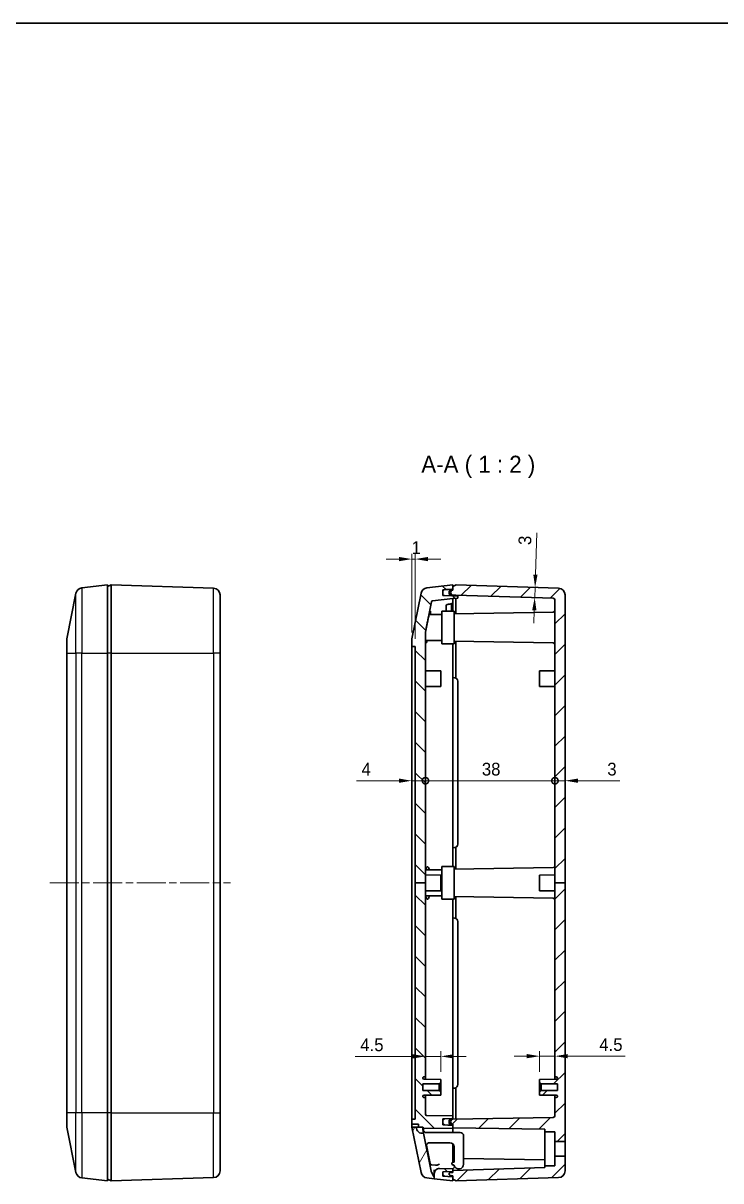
# Model space of a CAD drawing. Header units: millimetres. Extents: x 22 to 2984, y 12 to 577.
# Drawn here: x 987.4 to 1192.1, y 234 to 574 of the extents above; entities that cross this region are included whole.
import ezdxf

# ---------------------------------------------------------------- set-up
doc = ezdxf.new("R2010")
doc.units = ezdxf.units.MM
doc.header["$LTSCALE"] = 1.5
doc.linetypes.add('CHAIN', pattern=[0.3543, 0.2362, -0.0295, 0.0591, -0.0295])
doc.layers.get('Defpoints').update_dxf_attribs({"lineweight": 25})
for name, color, linetype, lineweight in [('Border (ISO)', 7, 'Continuous', 35), ('Dimension (ISO)', 7, 'Continuous', 18), ('Symbol (ISO)', 7, 'Continuous', 18), ('Visible (ISO)', 7, 'Continuous', 35), ('Visible Narrow (ISO)', 7, 'Continuous', 25)]:
    doc.layers.add(name, color=color, linetype=linetype, lineweight=lineweight)
doc.layers.add('Centerline (ISO)', color=7, linetype='Continuous', lineweight=18, true_color=0x80ffff)
doc.layers.add('Hatch (ISO)', color=1, linetype='Continuous', lineweight=18, true_color=0xff0000)
doc.styles.add('Note Text (TK)', font='MS PGothic.ttf')
doc.dimstyles.new('Default - Method 1b (TK)', dxfattribs={"dimscale": 1.5, "dimtxt": 2.5, "dimasz": 2.5, "dimexe": 1, "dimexo": 1.5, "dimgap": 1, "dimtad": 1, "dimtoh": 1, "dimrnd": 1e-08, "dimdsep": 46, "dimtxsty": 'Note Text (TK)', "dimcen": 0.09, "dimdle": 5, "dimclrd": 100, "dimclre": 100, "dimclrt": 7, "dimadec": 1, "dimazin": 1, "dimtfac": 1, "dimtmove": 0, "dimatfit": 3, "dimfxl": 1, "dimtolj": 1, "dimlwd": -1, "dimlwe": -1, "dimarcsym": 0})

# ---------------------------------------------------------------- blocks, each defined once
blk = doc.blocks.new('図面枠 tk図枠')
at = {"layer": 'Border (ISO)'}
blk.add_line((14.5, 289), (405.5, 289), dxfattribs=at)
blk = doc.blocks.new('_DotSmall')
at = {"color": 0, "linetype": 'ByBlock', "const_width": 0.5}
blk.add_lwpolyline([(-0.0625, 0, 1), (0.0625, 0, 1)], format="xyb", close=True, dxfattribs=at)
blk = doc.blocks.new('*D31')
at = {"layer": 'Defpoints', "color": 0, "transparency": 16777216}
for p in [(1101.47, 388.91), (1105.47, 351.52), (1105.47, 321.51)]:
    blk.add_point(p, dxfattribs=at)
at = {"layer": 'Dimension (ISO)', "color": 100, "transparency": 16777216}
for p, q in [((1097.72, 351.52), (1085.21, 351.52)), ((1105.47, 351.52), (1101.47, 351.52)), ((1105.47, 351.52), (1112.97, 351.52))]:
    blk.add_line(p, q, dxfattribs=at)
blk.add_solid([(1097.72, 352.15), (1097.72, 350.9), (1101.47, 351.52)], dxfattribs=at)
at = {"layer": 'Dimension (ISO)', "color": 100, "transparency": 16777216, "xscale": 3.75, "yscale": 3.75, "zscale": 3.75, "rotation": 180}
blk.add_blockref('_DotSmall', (1105.47, 351.52), dxfattribs=at)
at = {"layer": 'Dimension (ISO)', "color": 7, "transparency": 16777216, "insert": (1086.71, 354.9), "char_height": 3.75, "attachment_point": 4, "style": 'Note Text (TK)'}
blk.add_mtext('\\A1;4', dxfattribs=at)
blk = doc.blocks.new('*D32')
at = {"layer": 'Defpoints', "color": 0, "transparency": 16777216}
for p in [(1143.47, 351.52), (1105.47, 321.51), (1143.47, 321.51)]:
    blk.add_point(p, dxfattribs=at)
at = {"layer": 'Dimension (ISO)', "color": 100, "transparency": 16777216}
blk.add_line((1105.47, 351.52), (1143.47, 351.52), dxfattribs=at)
at = {"layer": 'Dimension (ISO)', "color": 100, "transparency": 16777216, "xscale": 3.75, "yscale": 3.75, "zscale": 3.75, "rotation": 180}
blk.add_blockref('_DotSmall', (1105.47, 351.52), dxfattribs=at)
at = {"layer": 'Dimension (ISO)', "color": 100, "transparency": 16777216, "xscale": 3.75, "yscale": 3.75, "zscale": 3.75}
blk.add_blockref('_DotSmall', (1143.47, 351.52), dxfattribs=at)
at = {"layer": 'Dimension (ISO)', "color": 7, "transparency": 16777216, "insert": (1122.03, 354.9), "char_height": 3.75, "attachment_point": 4, "style": 'Note Text (TK)'}
blk.add_mtext('\\A1;38', dxfattribs=at)
blk = doc.blocks.new('*D33')
at = {"layer": 'Defpoints', "color": 0, "transparency": 16777216}
for p in [(1146.47, 351.52), (1143.47, 321.51), (1146.47, 321.51)]:
    blk.add_point(p, dxfattribs=at)
at = {"layer": 'Dimension (ISO)', "color": 100, "transparency": 16777216}
for p, q in [((1143.47, 351.52), (1139.72, 351.52)), ((1143.47, 351.52), (1146.47, 351.52)), ((1150.22, 351.52), (1162.51, 351.52))]:
    blk.add_line(p, q, dxfattribs=at)
blk.add_solid([(1150.22, 352.15), (1150.22, 350.9), (1146.47, 351.52)], dxfattribs=at)
at = {"layer": 'Dimension (ISO)', "color": 100, "transparency": 16777216, "xscale": 3.75, "yscale": 3.75, "zscale": 3.75}
blk.add_blockref('_DotSmall', (1143.47, 351.52), dxfattribs=at)
at = {"layer": 'Dimension (ISO)', "color": 7, "transparency": 16777216, "insert": (1158.84, 354.9), "char_height": 3.75, "attachment_point": 4, "style": 'Note Text (TK)'}
blk.add_mtext('\\A1;3', dxfattribs=at)
blk = doc.blocks.new('*D34')
at = {"layer": 'Defpoints', "color": 0, "transparency": 16777216}
for p in [(1101.47, 416.61), (1101.47, 392.82), (1102.47, 390.91)]:
    blk.add_point(p, dxfattribs=at)
at = {"layer": 'Dimension (ISO)', "color": 100, "transparency": 16777216}
for p, q in [((1097.72, 416.61), (1093.97, 416.61)), ((1101.47, 395.07), (1101.47, 418.11)), ((1102.47, 416.61), (1101.47, 416.61)), ((1102.47, 393.16), (1102.47, 418.11)), ((1106.22, 416.61), (1109.97, 416.61))]:
    blk.add_line(p, q, dxfattribs=at)
for points in [[(1097.72, 417.24), (1097.72, 415.99), (1101.47, 416.61)], [(1106.22, 417.24), (1106.22, 415.99), (1102.47, 416.61)]]:
    blk.add_solid(points, dxfattribs=at)
at = {"layer": 'Dimension (ISO)', "color": 7, "transparency": 16777216, "insert": (1101.41, 419.99), "char_height": 3.75, "attachment_point": 4, "style": 'Note Text (TK)'}
blk.add_mtext('\\A1;1', dxfattribs=at)
blk = doc.blocks.new('*D35')
at = {"layer": 'Defpoints', "color": 0, "transparency": 16777216}
for p in [(1136.83, 408.32), (1137.64, 408.29), (1142.99, 405.12)]:
    blk.add_point(p, dxfattribs=at)
at = {"layer": 'Dimension (ISO)', "color": 100, "transparency": 16777216}
for p, q in [((1137.75, 412.04), (1138.14, 424.32)), ((1137.54, 405.29), (1137.64, 408.29)), ((1137.42, 401.54), (1137.31, 397.8))]:
    blk.add_line(p, q, dxfattribs=at)
for points in [[(1137.13, 412.06), (1138.38, 412.02), (1137.64, 408.29)], [(1136.8, 401.56), (1138.05, 401.52), (1137.54, 405.29)]]:
    blk.add_solid(points, dxfattribs=at)
at = {"layer": 'Dimension (ISO)', "color": 7, "transparency": 16777216, "insert": (1134.65, 420.75), "char_height": 3.75, "attachment_point": 4, "rotation": 88.2101, "style": 'Note Text (TK)'}
blk.add_mtext('\\A1;3', dxfattribs=at)
blk = doc.blocks.new('*D36')
at = {"layer": 'Defpoints', "color": 0, "transparency": 16777216}
for p in [(1105.47, 270.57), (1105.47, 270.57), (1109.97, 263.81)]:
    blk.add_point(p, dxfattribs=at)
at = {"layer": 'Dimension (ISO)', "color": 100, "transparency": 16777216}
for p, q in [((1109.97, 266.06), (1109.97, 272.07)), ((1101.72, 270.57), (1084.86, 270.57)), ((1109.97, 270.57), (1105.47, 270.57)), ((1113.72, 270.57), (1117.47, 270.57))]:
    blk.add_line(p, q, dxfattribs=at)
for points in [[(1101.72, 271.2), (1101.72, 269.95), (1105.47, 270.57)], [(1113.72, 271.2), (1113.72, 269.95), (1109.97, 270.57)]]:
    blk.add_solid(points, dxfattribs=at)
at = {"layer": 'Dimension (ISO)', "color": 7, "transparency": 16777216, "insert": (1086.36, 273.95), "char_height": 3.75, "attachment_point": 4, "style": 'Note Text (TK)'}
blk.add_mtext('\\A1;4.5', dxfattribs=at)
blk = doc.blocks.new('*D37')
at = {"layer": 'Defpoints', "color": 0, "transparency": 16777216}
for p in [(1143.47, 270.63), (1143.47, 270.63), (1138.97, 263.81)]:
    blk.add_point(p, dxfattribs=at)
at = {"layer": 'Dimension (ISO)', "color": 100, "transparency": 16777216}
for p, q in [((1138.97, 266.06), (1138.97, 272.13)), ((1135.22, 270.63), (1131.47, 270.63)), ((1138.97, 270.63), (1143.47, 270.63)), ((1147.22, 270.63), (1164.08, 270.63))]:
    blk.add_line(p, q, dxfattribs=at)
for points in [[(1135.22, 271.26), (1135.22, 270.01), (1138.97, 270.63)], [(1147.22, 271.26), (1147.22, 270.01), (1143.47, 270.63)]]:
    blk.add_solid(points, dxfattribs=at)
at = {"layer": 'Dimension (ISO)', "color": 7, "transparency": 16777216, "insert": (1156.49, 274.01), "char_height": 3.75, "attachment_point": 4, "style": 'Note Text (TK)'}
blk.add_mtext('\\A1;4.5', dxfattribs=at)

msp = doc.modelspace()

# ---------------------------------------------------------------- hatches: boundary and pattern name
at = {"layer": 'Hatch (ISO)'}
h = msp.add_hatch(dxfattribs=at)
h.set_pattern_fill('ANSI31', color=256, scale=50.8, angle=90.0002105, style=0)
h.set_pattern_definition([(135.0002, (589.25, -4), (-4.49011, -4.490145), [])])
edge = h.paths.add_edge_path()
edge.add_line((1102.47299, 321.5142), (1105.47299, 321.5142))
edge.add_line((1105.47299, 321.5142), (1105.47299, 395.13792))
edge.add_ellipse((1105.77299, 395.13792), major_axis=(-0.3, 0), ratio=1, start_angle=348.6900675, end_angle=360, ccw=False)
edge.add_line((1105.47881, 395.19676), (1107.25719, 404.08861))
edge.add_ellipse((1107.55136, 404.02978), major_axis=(-0.29417, 0.05883), ratio=1, start_angle=287.6501242, end_angle=360, ccw=False)
edge.add_line((1107.51823, 404.32794), (1113.47299, 404.98958))
edge.add_line((1113.47299, 404.98958), (1114.97299, 405.12081))
edge.add_line((1114.97299, 405.12081), (1114.97299, 405.68296))
edge.add_line((1114.97299, 405.68296), (1113.47299, 405.8142))
edge.add_line((1113.47299, 405.8142), (1113.07299, 405.82816))
edge.add_line((1113.07299, 405.82816), (1111.05554, 405.89862))
edge.add_line((1111.05554, 405.89862), (1110.57299, 405.91547))
edge.add_line((1110.57299, 405.91547), (1110.57299, 406.39831))
edge.add_line((1110.57299, 406.39831), (1110.57299, 407.14515))
edge.add_line((1110.57299, 407.14515), (1110.57299, 407.61141))
edge.add_line((1110.57299, 407.61141), (1111.03811, 407.64393))
edge.add_line((1111.03811, 407.64393), (1113.07299, 407.78623))
edge.add_line((1113.07299, 407.78623), (1113.47299, 407.8142))
edge.add_line((1113.47299, 407.8142), (1113.47299, 408.5142))
edge.add_line((1113.47299, 408.5142), (1113.47299, 409.0142))
edge.add_line((1113.47299, 409.0142), (1105.92648, 408.1757))
edge.add_ellipse((1106.14734, 406.18793), major_axis=(-0.22086, 1.98777), ratio=1, start_angle=0, end_angle=72.3498758)
edge.add_line((1104.18618, 406.58016), (1101.51183, 393.20839))
edge.add_ellipse((1103.47299, 392.81616), major_axis=(-1.96116, 0.39223), ratio=1, start_angle=0, end_angle=11.3099325)
edge.add_line((1101.47299, 392.81616), (1101.47299, 390.9142))
edge.add_line((1101.47299, 390.9142), (1102.47299, 390.9142))
edge.add_line((1102.47299, 390.9142), (1102.47299, 321.5142))
edge = h.paths.add_edge_path()
edge.add_line((1113.47299, 235.2142), (1110.57299, 235.41698))
edge.add_line((1110.57299, 235.41698), (1110.57299, 236.61293))
edge.add_line((1110.57299, 236.61293), (1113.47299, 236.7142))
edge.add_line((1113.47299, 236.7142), (1113.47299, 237.0142))
edge.add_line((1113.47299, 237.0142), (1113.47299, 237.5142))
edge.add_line((1113.47299, 237.5142), (1109.62534, 237.64856))
edge.add_ellipse((1109.57299, 236.14947), major_axis=(0.05235, 1.49909), ratio=1, start_angle=0, end_angle=92)
edge.add_line((1108.07299, 236.14947), (1108.07299, 234.6142))
edge.add_line((1108.07299, 234.6142), (1113.47299, 234.0142))
edge.add_line((1113.47299, 234.0142), (1113.47299, 234.5142))
edge.add_line((1113.47299, 234.5142), (1113.47299, 235.2142))
edge = h.paths.add_edge_path()
edge.add_line((1102.47299, 321.5142), (1102.47299, 252.1142))
edge.add_line((1102.47299, 252.1142), (1101.47299, 252.1142))
edge.add_line((1101.47299, 252.1142), (1101.47299, 250.62))
edge.add_line((1101.47299, 250.62), (1103.47299, 250.62))
edge.add_line((1103.47299, 250.62), (1103.47299, 249.82))
edge.add_line((1103.47299, 249.82), (1104.67322, 249.82))
edge.add_line((1104.67322, 249.82), (1104.68295, 249.77134))
edge.add_ellipse((1105.17324, 249.8694), major_axis=(-0.49029, -0.09806), ratio=1, start_angle=0, end_angle=79.6900675)
edge.add_line((1105.18197, 249.36948), (1113.47299, 249.5142))
edge.add_line((1113.47299, 249.5142), (1113.47299, 249.6142))
edge.add_line((1113.47299, 249.6142), (1113.47299, 250.3142))
edge.add_line((1113.47299, 250.3142), (1110.57299, 250.41547))
edge.add_line((1110.57299, 250.41547), (1110.57299, 250.98324))
edge.add_line((1110.57299, 250.98324), (1110.57299, 251.73008))
edge.add_line((1110.57299, 251.73008), (1110.57299, 252.21293))
edge.add_line((1110.57299, 252.21293), (1111.05554, 252.22978))
edge.add_line((1111.05554, 252.22978), (1113.07299, 252.30023))
edge.add_line((1113.07299, 252.30023), (1113.47299, 252.3142))
edge.add_line((1113.47299, 252.3142), (1113.47299, 253.1142))
edge.add_line((1113.47299, 253.1142), (1105.76775, 253.24869))
edge.add_ellipse((1105.77299, 253.54865), major_axis=(-0.00524, -0.29995), ratio=1, start_angle=271, end_angle=360, ccw=False)
edge.add_line((1105.47299, 253.54865), (1105.47299, 258.4642))
edge.add_line((1105.47299, 258.4642), (1105.07482, 258.46211))
edge.add_ellipse((1105.07299, 258.81211), major_axis=(0.00183, -0.35), ratio=1, start_angle=269.7, end_angle=360, ccw=False)
edge.add_line((1104.72299, 258.81211), (1104.72299, 258.83853))
edge.add_ellipse((1105.07299, 258.83853), major_axis=(-0.35, 0), ratio=1, start_angle=270.3, end_angle=360, ccw=False)
edge.add_line((1105.07116, 259.18853), (1109.97299, 259.2142))
edge.add_line((1109.97299, 259.2142), (1109.97299, 260.0642))
edge.add_line((1109.97299, 260.0642), (1109.47299, 260.5642))
edge.add_line((1109.47299, 260.5642), (1104.72299, 260.5642))
edge.add_line((1104.72299, 260.5642), (1104.72299, 262.4642))
edge.add_line((1104.72299, 262.4642), (1109.47299, 262.4642))
edge.add_line((1109.47299, 262.4642), (1109.97299, 262.9642))
edge.add_line((1109.97299, 262.9642), (1109.97299, 263.8142))
edge.add_line((1109.97299, 263.8142), (1105.07116, 263.83986))
edge.add_ellipse((1105.07299, 264.18986), major_axis=(-0.00183, -0.35), ratio=1, start_angle=270.3, end_angle=360, ccw=False)
edge.add_line((1104.72299, 264.18986), (1104.72299, 264.21629))
edge.add_ellipse((1105.07299, 264.21629), major_axis=(-0.35, 0), ratio=1, start_angle=269.7, end_angle=360, ccw=False)
edge.add_line((1105.07482, 264.56628), (1105.47299, 264.5642))
edge.add_line((1105.47299, 264.5642), (1105.47299, 321.5142))
edge.add_line((1105.47299, 321.5142), (1102.47299, 321.5142))
h = msp.add_hatch(dxfattribs=at)
h.set_pattern_fill('ANSI31', color=256, scale=50.8, style=0)
h.set_pattern_definition([(45, (589.25, -4), (-4.49013, 4.49013), [])])
edge = h.paths.add_edge_path()
edge.add_line((1143.47299, 321.5142), (1146.47299, 321.5142))
edge.add_line((1146.47299, 321.5142), (1146.47299, 406.07572))
edge.add_ellipse((1144.47299, 406.07572), major_axis=(2, 0), ratio=1, start_angle=0, end_angle=88.2100894)
edge.add_line((1144.53546, 408.07474), (1114.47299, 409.0142))
edge.add_line((1114.47299, 409.0142), (1113.47299, 408.5142))
edge.add_line((1113.47299, 408.5142), (1113.47299, 407.8142))
edge.add_line((1113.47299, 407.8142), (1113.47299, 407.5142))
edge.add_line((1113.47299, 407.5142), (1113.07299, 407.44367))
edge.add_line((1113.07299, 407.44367), (1112.55562, 407.35244))
edge.add_ellipse((1112.57299, 407.25396), major_axis=(-0.01736, 0.09848), ratio=1, start_angle=0, end_angle=80)
edge.add_line((1112.47299, 407.25396), (1112.47299, 406.27443))
edge.add_ellipse((1112.57299, 406.27443), major_axis=(-0.1, 0), ratio=1, start_angle=0, end_angle=80)
edge.add_line((1112.55562, 406.17595), (1113.07299, 406.08473))
edge.add_line((1113.07299, 406.08473), (1113.47299, 406.0142))
edge.add_line((1113.47299, 406.0142), (1114.42613, 406.0142))
edge.add_line((1114.42613, 406.0142), (1142.98861, 405.12162))
edge.add_ellipse((1142.97299, 404.62186), major_axis=(0.01562, 0.49976), ratio=1, start_angle=271.7899106, end_angle=360, ccw=False)
edge.add_line((1143.47299, 404.62186), (1143.47299, 321.5142))
edge = h.paths.add_edge_path()
edge.add_line((1113.47299, 235.5142), (1113.47299, 235.2142))
edge.add_line((1113.47299, 235.2142), (1113.47299, 234.5142))
edge.add_line((1113.47299, 234.5142), (1114.47299, 234.0142))
edge.add_line((1114.47299, 234.0142), (1144.53546, 234.95365))
edge.add_ellipse((1144.47299, 236.95267), major_axis=(0.06247, -1.99902), ratio=1, start_angle=0, end_angle=88.2100894)
edge.add_line((1146.47299, 236.95267), (1146.47299, 241.2642))
edge.add_line((1146.47299, 241.2642), (1143.47299, 241.2642))
edge.add_line((1143.47299, 241.2642), (1143.47299, 238.4142))
edge.add_line((1143.47299, 238.4142), (1140.47299, 238.4142))
edge.add_line((1140.47299, 238.4142), (1140.47299, 237.95706))
edge.add_line((1140.47299, 237.95706), (1113.47299, 237.0142))
edge.add_line((1113.47299, 237.0142), (1113.47299, 236.7142))
edge.add_line((1113.47299, 236.7142), (1113.47299, 236.5142))
edge.add_line((1113.47299, 236.5142), (1112.55562, 236.35244))
edge.add_ellipse((1112.57299, 236.25396), major_axis=(-0.01736, 0.09848), ratio=1, start_angle=0, end_angle=80)
edge.add_line((1112.47299, 236.25396), (1112.47299, 235.77443))
edge.add_ellipse((1112.57299, 235.77443), major_axis=(-0.1, 0), ratio=1, start_angle=0, end_angle=80)
edge.add_line((1112.55562, 235.67595), (1113.47299, 235.5142))
edge = h.paths.add_edge_path()
edge.add_line((1143.47299, 321.5142), (1143.47299, 264.5642))
edge.add_line((1143.47299, 264.5642), (1143.87482, 264.56209))
edge.add_ellipse((1143.87299, 264.2121), major_axis=(0.00183, 0.35), ratio=1, start_angle=270.3, end_angle=360, ccw=False)
edge.add_line((1144.22299, 264.2121), (1144.22299, 264.18986))
edge.add_ellipse((1143.87299, 264.18986), major_axis=(0.35, 0), ratio=1, start_angle=270.3, end_angle=360, ccw=False)
edge.add_line((1143.87482, 263.83986), (1138.97299, 263.8142))
edge.add_line((1138.97299, 263.8142), (1138.97299, 262.9642))
edge.add_line((1138.97299, 262.9642), (1139.47299, 262.4642))
edge.add_line((1139.47299, 262.4642), (1144.22299, 262.4642))
edge.add_line((1144.22299, 262.4642), (1144.22299, 260.5642))
edge.add_line((1144.22299, 260.5642), (1139.47299, 260.5642))
edge.add_line((1139.47299, 260.5642), (1138.97299, 260.0642))
edge.add_line((1138.97299, 260.0642), (1138.97299, 259.2142))
edge.add_line((1138.97299, 259.2142), (1143.87482, 259.18853))
edge.add_ellipse((1143.87299, 258.83853), major_axis=(0.00183, 0.35), ratio=1, start_angle=270.3, end_angle=360, ccw=False)
edge.add_line((1144.22299, 258.83853), (1144.22299, 258.8163))
edge.add_ellipse((1143.87299, 258.8163), major_axis=(0.35, 0), ratio=1, start_angle=270.3, end_angle=360, ccw=False)
edge.add_line((1143.87482, 258.4663), (1143.47299, 258.4642))
edge.add_line((1143.47299, 258.4642), (1143.47299, 253.1292))
edge.add_ellipse((1142.97299, 253.1292), major_axis=(0.5, 0), ratio=1, start_angle=271, end_angle=360, ccw=False)
edge.add_line((1142.98172, 252.62927), (1113.47299, 252.1142))
edge.add_line((1113.47299, 252.1142), (1113.07299, 252.04367))
edge.add_line((1113.07299, 252.04367), (1112.55562, 251.95244))
edge.add_ellipse((1112.57299, 251.85396), major_axis=(-0.01736, 0.09848), ratio=1, start_angle=0, end_angle=80)
edge.add_line((1112.47299, 251.85396), (1112.47299, 250.87443))
edge.add_ellipse((1112.57299, 250.87443), major_axis=(-0.1, 0), ratio=1, start_angle=0, end_angle=80)
edge.add_line((1112.55562, 250.77595), (1113.07299, 250.68473))
edge.add_line((1113.07299, 250.68473), (1113.47299, 250.6142))
edge.add_line((1113.47299, 250.6142), (1113.47299, 250.3142))
edge.add_line((1113.47299, 250.3142), (1113.47299, 249.6142))
edge.add_line((1113.47299, 249.6142), (1140.47299, 249.14291))
edge.add_line((1140.47299, 249.14291), (1140.47299, 248.4142))
edge.add_line((1140.47299, 248.4142), (1143.47299, 248.4142))
edge.add_line((1143.47299, 248.4142), (1143.47299, 245.5642))
edge.add_line((1143.47299, 245.5642), (1146.47299, 245.5642))
edge.add_line((1146.47299, 245.5642), (1146.47299, 321.5142))
edge.add_line((1146.47299, 321.5142), (1143.47299, 321.5142))
h = msp.add_hatch(dxfattribs=at)
h.set_pattern_fill('ANSI31', color=256, scale=50.8, angle=75.0001754, style=0)
h.set_pattern_definition([(120.0002, (589.25, -4), (-5.49925, -3.175017), [])])
edge = h.paths.add_edge_path()
edge.add_ellipse((1111.07299, 406.39831), major_axis=(-0.5, 0), ratio=1, start_angle=0, end_angle=88)
edge.add_line((1111.05554, 405.89862), (1113.07299, 405.82816))
edge.add_line((1113.07299, 405.82816), (1113.07299, 406.08473))
edge.add_line((1113.07299, 406.08473), (1113.07299, 406.20719))
edge.add_ellipse((1113.87299, 406.80719), major_axis=(-0.8, -0.6), ratio=1, start_angle=286.2602047, end_angle=360, ccw=False)
edge.add_line((1113.07299, 407.40719), (1113.07299, 407.44367))
edge.add_line((1113.07299, 407.44367), (1113.07299, 407.78623))
edge.add_line((1113.07299, 407.78623), (1111.03811, 407.64393))
edge.add_ellipse((1111.07299, 407.14515), major_axis=(-0.03488, 0.49878), ratio=1, start_angle=0, end_angle=86)
edge.add_line((1110.57299, 407.14515), (1110.57299, 406.39831))
edge = h.paths.add_edge_path()
edge.add_ellipse((1111.07299, 251.73008), major_axis=(-0.01745, 0.4997), ratio=1, start_angle=0, end_angle=88)
edge.add_line((1110.57299, 251.73008), (1110.57299, 250.98324))
edge.add_ellipse((1111.07299, 250.98324), major_axis=(-0.5, 0), ratio=1, start_angle=0, end_angle=86)
edge.add_line((1111.03811, 250.48446), (1113.07299, 250.34217))
edge.add_line((1113.07299, 250.34217), (1113.07299, 250.68473))
edge.add_line((1113.07299, 250.68473), (1113.07299, 250.7212))
edge.add_ellipse((1113.87299, 251.3212), major_axis=(-0.8, -0.6), ratio=1, start_angle=286.2602047, end_angle=360, ccw=False)
edge.add_line((1113.07299, 251.9212), (1113.07299, 252.04367))
edge.add_line((1113.07299, 252.04367), (1113.07299, 252.30023))
edge.add_line((1113.07299, 252.30023), (1111.05554, 252.22978))
h = msp.add_hatch(dxfattribs=at)
h.set_pattern_fill('ANSI31', color=256, scale=50.8, angle=14.9999778, style=0)
h.set_pattern_definition([(60, (589.25, -4), (-5.49926, 3.175), [])])
edge = h.paths.add_edge_path()
edge.add_line((1107.16488, 236.85178), (1104.93425, 248.00496))
edge.add_ellipse((1104.58124, 249.77), major_axis=(0.35301, -1.76505), ratio=1, start_angle=258.6900675, end_angle=360, ccw=False)
edge.add_line((1102.78124, 249.77), (1101.52183, 249.77))
edge.add_line((1101.52183, 249.77), (1104.18618, 236.44823))
edge.add_ellipse((1106.14734, 236.84046), major_axis=(-1.96116, -0.39223), ratio=1, start_angle=0, end_angle=72.3498758)
edge.add_line((1105.92648, 234.8527), (1108.02299, 234.61975))
edge.add_line((1108.02299, 234.61975), (1108.02299, 234.87472))
edge.add_ellipse((1107.02299, 234.87472), major_axis=(1, 0), ratio=1, start_angle=0, end_angle=27.5362327)
edge.add_line((1107.90971, 235.33703), (1107.25875, 236.58558))
edge.add_ellipse((1108.14547, 237.04789), major_axis=(-0.88672, -0.46231), ratio=1, start_angle=343.7736998, end_angle=360, ccw=False)

# ---------------------------------------------------------------- linework, layer by layer
at = {"layer": 'Centerline (ISO)', "linetype": 'CHAIN', "ltscale": 23.990969}
msp.add_line((995.25867, 321.5142), (1048.2823, 321.5142), dxfattribs=at)
at = {"layer": 'Visible (ISO)'}
for p, q in [((1012.21983, 409.0142), (1004.67332, 408.1757)), ((1013.21983, 409.0142), (1012.21983, 408.5142)), ((1012.21983, 409.0142), (1012.21983, 389.0142)), ((1013.21983, 389.0142), (1013.21983, 409.0142)), ((1013.21983, 409.0142), (1043.2823, 408.07474)), ((1113.47299, 409.0142), (1105.92648, 408.1757)), ((1114.47299, 409.0142), (1113.47299, 408.5142)), ((1113.47299, 407.8142), (1113.47299, 409.0142)), ((1113.47299, 408.5142), (1113.47299, 407.5142)), ((1144.53546, 408.07474), (1114.47299, 409.0142)), ((1002.93302, 406.58016), (1000.25867, 393.20839)), ((1045.21983, 406.07572), (1045.21983, 389.0142)), ((1104.18618, 406.58016), (1101.51183, 393.20839)), ((1107.51823, 404.32794), (1113.47299, 404.98958)), ((1110.57299, 407.61141), (1113.47299, 407.8142)), ((1110.57299, 405.91547), (1110.57299, 407.61141)), ((1110.57299, 407.14515), (1110.57299, 406.39831)), ((1113.47299, 405.8142), (1110.57299, 405.91547)), ((1113.07299, 407.78623), (1111.03811, 407.64393)), ((1111.05554, 405.89862), (1113.07299, 405.82816)), ((1112.47299, 407.25396), (1112.47299, 406.27443)), ((1113.47299, 407.5142), (1112.55562, 407.35244)), ((1112.55562, 406.17595), (1113.47299, 406.0142)), ((1113.07299, 407.40719), (1113.07299, 407.78623)), ((1113.07299, 405.82816), (1113.07299, 406.20719)), ((1113.47299, 406.0142), (1114.42613, 406.0142)), ((1113.47299, 405.8142), (1113.47299, 406.0142)), ((1114.97299, 405.68296), (1113.47299, 405.8142)), ((1113.47299, 404.98958), (1114.97299, 405.12081)), ((1113.47299, 404.98958), (1113.47299, 403.85034)), ((1114.42613, 406.0142), (1142.98861, 405.12162)), ((1114.42613, 406.0142), (1114.42613, 405.73081)), ((1114.42613, 405.07297), (1114.42613, 400.53083)), ((1114.97299, 405.12081), (1114.97299, 405.68296)), ((1143.47299, 404.62186), (1143.47299, 321.5142)), ((1146.47299, 321.5142), (1146.47299, 406.07572)), ((1105.47881, 395.19676), (1107.25719, 404.08861)), ((1110.27299, 401.3142), (1110.27299, 391.7142)), ((1113.87299, 401.3142), (1110.27299, 401.3142)), ((1111.57299, 401.70743), (1111.57299, 403.13427)), ((1113.07299, 403.49206), (1113.07299, 401.70743)), ((1113.47299, 401.3142), (1113.47299, 403.85034)), ((1113.87299, 391.7142), (1113.87299, 401.3142)), ((1110.27299, 400.32467), (1106.54734, 400.34418)), ((1113.87299, 400.52118), (1142.98172, 401.02927)), ((1105.47299, 321.5142), (1105.47299, 395.13792)), ((1000.21983, 389.0142), (1000.21983, 392.81616)), ((1101.47299, 392.81616), (1101.47299, 390.9142)), ((1110.27299, 392.70372), (1105.47299, 392.67859)), ((1113.87299, 391.7142), (1110.27299, 391.7142)), ((1113.47299, 391.7142), (1113.47299, 389.0142)), ((1113.87299, 392.50721), (1142.98172, 391.99912)), ((1114.42613, 392.49756), (1114.42613, 389.0142)), ((1000.21983, 389.0142), (1000.21983, 254.0142)), ((1012.21983, 254.0142), (1012.21983, 389.0142)), ((1013.21983, 254.0142), (1013.21983, 389.0142)), ((1045.21983, 254.0142), (1045.21983, 389.0142)), ((1101.47299, 390.9142), (1102.47299, 390.9142)), ((1101.47299, 388.9142), (1101.47299, 390.9142)), ((1101.47299, 254.1142), (1101.47299, 388.9142)), ((1102.47299, 390.9142), (1102.47299, 321.5142)), ((1113.47299, 389.0142), (1113.47299, 381.8142)), ((1114.42613, 389.0142), (1114.42613, 381.65807)), ((1109.97299, 383.8142), (1105.47299, 383.83776)), ((1109.97299, 379.2142), (1109.97299, 383.8142)), ((1113.47299, 381.8142), (1114.06014, 381.76283)), ((1113.47299, 381.8142), (1113.47299, 331.8142)), ((1138.97299, 383.8142), (1143.47299, 383.83776)), ((1138.97299, 379.2142), (1138.97299, 383.8142)), ((1109.97299, 379.2142), (1105.47299, 379.19063)), ((1114.97299, 332.86176), (1114.97299, 380.76663)), ((1138.97299, 379.2142), (1143.47299, 379.19063)), ((1113.47299, 331.8142), (1114.06014, 331.86557)), ((1113.47299, 331.8142), (1113.47299, 326.3142)), ((1114.42613, 331.97032), (1114.42613, 325.53083)), ((1109.97299, 323.8142), (1105.47299, 323.83776)), ((1110.27299, 325.32467), (1105.47304, 325.3498)), ((1109.97299, 319.2142), (1109.97299, 323.8142)), ((1110.27299, 326.3142), (1110.27299, 316.7142)), ((1113.87299, 326.3142), (1110.27299, 326.3142)), ((1113.87299, 316.7142), (1113.87299, 326.3142)), ((1113.87299, 325.52118), (1142.98172, 326.02927)), ((1138.97299, 323.8142), (1143.47299, 323.83776)), ((1138.97299, 319.2142), (1138.97299, 323.8142)), ((1102.47299, 321.5142), (1102.47299, 252.1142)), ((1102.47299, 321.5142), (1105.47299, 321.5142)), ((1105.47299, 264.5642), (1105.47299, 321.5142)), ((1143.47299, 321.5142), (1143.47299, 264.5642)), ((1143.47299, 321.5142), (1146.47299, 321.5142)), ((1146.47299, 245.5642), (1146.47299, 321.5142)), ((1109.97299, 319.2142), (1105.47299, 319.19063)), ((1110.27299, 317.70372), (1105.47304, 317.67859)), ((1113.87299, 316.7142), (1110.27299, 316.7142)), ((1113.47299, 316.7142), (1113.47299, 311.2142)), ((1113.87299, 317.50721), (1142.98172, 316.99912)), ((1114.42613, 317.49756), (1114.42613, 311.05807)), ((1138.97299, 319.2142), (1143.47299, 319.19063)), ((1113.47299, 311.2142), (1114.06014, 311.16283)), ((1113.47299, 311.2142), (1113.47299, 261.2142)), ((1114.97299, 262.26176), (1114.97299, 310.16663)), ((1104.72299, 264.18986), (1104.72299, 264.21629)), ((1104.72299, 260.5642), (1104.72299, 262.4642)), ((1104.72299, 262.4642), (1109.47299, 262.4642)), ((1109.97299, 263.8142), (1105.07116, 263.83986)), ((1105.07482, 264.56628), (1105.47299, 264.5642)), ((1105.47299, 264.5642), (1105.47299, 263.83776)), ((1109.47299, 262.4642), (1109.97299, 262.9642)), ((1109.47299, 262.4642), (1109.47299, 260.5642)), ((1109.97299, 262.9642), (1109.97299, 263.8142)), ((1109.97299, 262.9642), (1109.97299, 260.0642)), ((1143.87482, 263.83986), (1138.97299, 263.8142)), ((1138.97299, 263.8142), (1138.97299, 262.9642)), ((1138.97299, 262.9642), (1139.47299, 262.4642)), ((1138.97299, 260.0642), (1138.97299, 262.9642)), ((1139.47299, 262.4642), (1144.22299, 262.4642)), ((1139.47299, 262.4642), (1139.47299, 260.5642)), ((1143.47299, 264.5642), (1143.87482, 264.56209)), ((1143.47299, 263.83776), (1143.47299, 264.5642)), ((1144.22299, 264.2121), (1144.22299, 264.18986)), ((1144.22299, 262.4642), (1144.22299, 260.5642)), ((1109.47299, 260.5642), (1104.72299, 260.5642)), ((1104.72299, 258.81211), (1104.72299, 258.83853)), ((1105.07116, 259.18853), (1109.97299, 259.2142)), ((1105.47299, 258.4642), (1105.07482, 258.46211)), ((1105.47299, 259.19063), (1105.47299, 258.4642)), ((1105.47299, 253.54865), (1105.47299, 258.4642)), ((1109.97299, 260.0642), (1109.47299, 260.5642)), ((1109.97299, 259.2142), (1109.97299, 260.0642)), ((1113.47299, 261.2142), (1114.06014, 261.26557)), ((1113.47299, 261.2142), (1113.47299, 254.0142)), ((1114.42613, 261.37032), (1114.42613, 254.0142)), ((1139.47299, 260.5642), (1138.97299, 260.0642)), ((1138.97299, 260.0642), (1138.97299, 259.2142)), ((1138.97299, 259.2142), (1143.87482, 259.18853)), ((1144.22299, 260.5642), (1139.47299, 260.5642)), ((1143.47299, 258.4642), (1143.47299, 259.19063)), ((1143.87482, 258.4663), (1143.47299, 258.4642)), ((1143.47299, 258.4642), (1143.47299, 253.1292)), ((1144.22299, 258.83853), (1144.22299, 258.8163)), ((1000.21983, 250.21224), (1000.21983, 254.0142)), ((1012.21983, 254.0142), (1012.21983, 234.0142)), ((1013.21983, 234.0142), (1013.21983, 254.0142)), ((1045.21983, 254.0142), (1045.21983, 236.95267)), ((1101.47299, 252.1142), (1101.47299, 254.1142)), ((1102.47299, 252.1142), (1101.47299, 252.1142)), ((1101.47299, 252.1142), (1101.47299, 250.62)), ((1113.47299, 253.1142), (1105.76775, 253.24869)), ((1110.57299, 252.21293), (1113.47299, 252.3142)), ((1110.57299, 250.41547), (1110.57299, 252.21293)), ((1110.57299, 251.73008), (1110.57299, 250.98324)), ((1113.07299, 252.30023), (1111.05554, 252.22978)), ((1112.47299, 251.85396), (1112.47299, 250.87443)), ((1113.47299, 252.1142), (1112.55562, 251.95244)), ((1113.07299, 251.9212), (1113.07299, 252.30023)), ((1113.47299, 254.0142), (1113.47299, 253.1142)), ((1113.47299, 252.3142), (1113.47299, 253.1142)), ((1142.98172, 252.62927), (1113.47299, 252.1142)), ((1113.47299, 252.3142), (1113.47299, 252.1142)), ((1114.42613, 254.0142), (1114.42613, 252.13083)), ((1000.25867, 249.82), (1002.93302, 236.44823)), ((1101.47299, 250.62), (1103.47299, 250.62)), ((1101.47299, 250.21224), (1101.47299, 250.62)), ((1101.51183, 249.82), (1101.52183, 249.77)), ((1103.47299, 249.82), (1101.51183, 249.82)), ((1102.78124, 249.77), (1101.52183, 249.77)), ((1101.52183, 249.77), (1104.18618, 236.44823)), ((1102.78124, 249.77), (1104.58124, 249.77)), ((1103.47299, 250.62), (1103.47299, 249.82)), ((1103.47299, 249.82), (1104.67322, 249.82)), ((1104.58124, 249.77), (1104.93425, 248.00496)), ((1104.67322, 249.82), (1104.68295, 249.77134)), ((1104.68295, 249.77134), (1104.88223, 248.77497)), ((1104.88223, 248.77497), (1104.91517, 248.61027)), ((1105.18197, 249.36948), (1113.47299, 249.5142)), ((1105.7122, 248.2142), (1106.45588, 248.2142)), ((1107.38239, 248.2142), (1106.45588, 248.2142)), ((1115.67299, 248.2142), (1107.38239, 248.2142)), ((1113.47299, 250.3142), (1110.57299, 250.41547)), ((1111.03811, 250.48446), (1113.07299, 250.34217)), ((1112.55562, 250.77595), (1113.47299, 250.6142)), ((1113.07299, 250.34217), (1113.07299, 250.7212)), ((1113.07299, 250.32816), (1113.07299, 250.34217)), ((1113.47299, 250.6142), (1113.47299, 249.6142)), ((1113.47299, 249.5142), (1113.47299, 250.3142)), ((1113.47299, 249.6142), (1140.47299, 249.14291)), ((1113.47299, 249.01427), (1113.47299, 249.5142)), ((1113.47299, 248.2142), (1113.47299, 249.01427)), ((1140.47299, 249.14291), (1140.47299, 248.4142)), ((1140.47299, 248.4142), (1143.47299, 248.4142)), ((1140.47299, 238.4142), (1140.47299, 248.4142)), ((1143.47299, 248.4142), (1143.47299, 245.5642)), ((1107.16488, 236.85178), (1104.93425, 248.00496)), ((1107.05588, 245.2142), (1106.7122, 245.2142)), ((1107.05588, 245.2142), (1107.98239, 245.2142)), ((1112.67299, 245.2142), (1107.98239, 245.2142)), ((1113.47299, 239.57213), (1113.47299, 244.90862)), ((1116.67299, 247.2142), (1116.67299, 238.9142)), ((1143.47299, 245.5642), (1146.47299, 245.5642)), ((1143.47299, 241.2642), (1143.47299, 245.5642)), ((1146.47299, 245.5642), (1146.47299, 241.2642)), ((1105.7442, 244.46512), (1106.81635, 239.10437)), ((1113.87299, 244.0142), (1113.87299, 239.5255)), ((1107.25142, 238.70548), (1108.46092, 238.57109)), ((1113.32299, 239.31417), (1113.32299, 239.37848)), ((1113.32299, 238.82134), (1113.32299, 238.83565)), ((1113.92495, 238.39137), (1113.32299, 238.82134)), ((1113.92299, 238.54339), (1113.37511, 238.804)), ((1113.40294, 239.35739), (1113.87299, 239.5255)), ((1113.47299, 240.6142), (1113.87299, 240.60721)), ((1113.47299, 239.57213), (1113.47299, 239.38244)), ((1113.47299, 238.75744), (1113.47299, 238.7142)), ((1116.67299, 240.55834), (1140.47299, 240.14291)), ((1143.47299, 238.4142), (1140.47299, 238.4142)), ((1140.47299, 238.4142), (1140.47299, 237.95706)), ((1146.47299, 241.2642), (1143.47299, 241.2642)), ((1143.47299, 241.2642), (1143.47299, 238.4142)), ((1146.47299, 236.95267), (1146.47299, 241.2642)), ((1004.67332, 234.8527), (1012.21983, 234.0142)), ((1013.21983, 234.0142), (1043.2823, 234.95365)), ((1105.92648, 234.8527), (1108.02299, 234.61975)), ((1107.90971, 235.33703), (1107.25875, 236.58558)), ((1108.02299, 234.61975), (1108.02299, 234.87472)), ((1108.02299, 234.61975), (1108.07299, 234.6142)), ((1108.07299, 237.21385), (1108.07299, 236.14947)), ((1108.07299, 236.14947), (1108.07299, 234.6142)), ((1108.07299, 234.6142), (1113.47299, 234.0142)), ((1113.47299, 237.5142), (1109.62534, 237.64856)), ((1110.57299, 236.61293), (1113.47299, 236.7142)), ((1110.57299, 235.41698), (1110.57299, 236.61293)), ((1113.47299, 235.2142), (1110.57299, 235.41698)), ((1112.47299, 236.30349), (1112.47299, 236.25396)), ((1112.47299, 236.25396), (1112.47299, 235.77443)), ((1113.47299, 236.5142), (1112.55562, 236.35244)), ((1112.55562, 235.67595), (1113.47299, 235.5142)), ((1113.07299, 236.49119), (1113.07299, 236.70023)), ((1113.07299, 235.58473), (1113.07299, 235.24217)), ((1140.47299, 237.95706), (1113.47299, 237.0142)), ((1113.47299, 237.5142), (1113.94581, 237.91947)), ((1113.47299, 236.7142), (1113.47299, 237.5142)), ((1113.47299, 237.0142), (1113.47299, 236.5142)), ((1113.47299, 235.5142), (1113.47299, 234.5142)), ((1113.47299, 234.0142), (1113.47299, 235.2142)), ((1114.47299, 234.0142), (1144.53546, 234.95365)), ((1013.21983, 234.0142), (1012.21983, 234.5142)), ((1113.47299, 234.5142), (1114.47299, 234.0142))]:
    msp.add_line(p, q, dxfattribs=at)
for centre, radius, start, end in [((1004.89419, 406.18793), 2, 96.3401917, 168.6900675), ((1043.21983, 406.07572), 2, 0, 88.2100894), ((1106.14734, 406.18793), 2, 96.3401917, 168.6900675), ((1144.47299, 406.07572), 2, 0, 88.2100894), ((1111.07299, 407.14515), 0.5, 94, 180), ((1111.07299, 406.39831), 0.5, 180, 268), ((1112.57299, 407.25396), 0.1, 100, 180), ((1112.57299, 406.27443), 0.1, 180, 260), ((1113.87299, 406.80719), 1, 143.1301024, 216.8698976), ((1142.97299, 404.62186), 0.5, 0, 88.2100894), ((1107.55136, 404.02978), 0.3, 96.3401917, 168.6900675), ((1142.97299, 401.5292), 0.5, 271, 0), ((1105.77299, 395.13792), 0.3, 168.6900675, 180), ((1002.21983, 392.81616), 2, 168.6900675, 180), ((1103.47299, 392.81616), 2, 168.6900675, 180), ((1142.97299, 391.4992), 0.5, 0, 89), ((1113.97299, 380.76663), 1, 0, 85), ((1113.97299, 332.86176), 1, 275, 0), ((1142.97299, 326.5292), 0.5, 271, 0), ((1142.97299, 316.4992), 0.5, 0, 89), ((1113.97299, 310.16663), 1, 0, 85), ((1105.07299, 264.21629), 0.35, 89.7, 180), ((1105.07299, 264.18986), 0.35, 180, 269.7), ((1113.97299, 262.26176), 1, 275, 0), ((1143.87299, 264.2121), 0.35, 0, 89.7), ((1143.87299, 264.18986), 0.35, 270.3, 0), ((1105.07299, 258.83853), 0.35, 90.3, 180), ((1105.07299, 258.81211), 0.35, 180, 270.3), ((1143.87299, 258.83853), 0.35, 0, 89.7), ((1143.87299, 258.8163), 0.35, 270.3, 0), ((1105.77299, 253.54865), 0.3, 180, 269), ((1111.07299, 251.73008), 0.5, 92, 180), ((1112.57299, 251.85396), 0.1, 100, 180), ((1113.87299, 251.3212), 1, 143.1301024, 216.8698976), ((1142.97299, 253.1292), 0.5, 271, 0), ((1002.21983, 250.21224), 2, 180, 191.3099325), ((1104.58124, 249.77), 1.8, 180, 281.3099325), ((1105.17324, 249.8694), 0.5, 191.3099325, 271), ((1105.7122, 249.2142), 1, 191.3099325, 254.2928093), ((1105.7122, 249.2142), 1, 254.2928093, 270), ((1111.07299, 250.98324), 0.5, 180, 266), ((1112.57299, 250.87443), 0.1, 180, 260), ((1115.67299, 247.2142), 1, 0, 90), ((1106.7122, 244.2142), 1, 128.3270557, 191.3099325), ((1106.7122, 244.2142), 1, 90, 128.3270557), ((1112.67299, 244.0142), 1.2, 0, 90), ((1107.30664, 239.20242), 0.5, 191.3099325, 263.6598083), ((1113.50397, 239.07491), 0.3, 109.6800166, 244.560738), ((1113.27299, 239.57213), 0.2, 284.4775122, 0), ((1115.27299, 238.9142), 1.4, 195.3588856, 0), ((1113.75057, 238.14725), 0.3, 329.605888, 54.4623222), ((1004.89419, 236.84046), 2, 191.3099325, 263.6598083), ((1043.21983, 236.95267), 2, 271.7899106, 0), ((1106.14734, 236.84046), 2, 191.3099325, 263.6598083), ((1108.14547, 237.04789), 1, 191.3099325, 207.5362327), ((1107.02299, 234.87472), 1, 0, 27.5362327), ((1109.57299, 236.14947), 1.5, 88, 180), ((1111.07299, 235.88324), 0.5, 180, 266), ((1112.57299, 236.25396), 0.1, 100, 180), ((1112.57299, 235.77443), 0.1, 180, 260), ((1144.47299, 236.95267), 2, 271.7899106, 0)]:
    msp.add_arc(centre, radius, start, end, dxfattribs=at)
for start_param, end_param in [(5.637716589, 6.912681934), (2.512096027, 3.787061372)]:
    msp.add_ellipse((1106.04331, 321.5142), major_axis=(0, 4.79408), ratio=0.20000011, start_param=start_param, end_param=end_param, dxfattribs=at)
for points, knots in [([(1107.00375, 400.34153), (1107.00452, 400.40005), (1107.0049, 400.4554), (1107.0049, 400.73101), (1106.99786, 400.92864), (1106.96766, 401.20453), (1106.94446, 401.28279), (1106.8892, 401.3279), (1106.85237, 401.2978), (1106.76421, 401.11426), (1106.71277, 400.96087), (1106.60746, 400.58993), (1106.54461, 400.34048), (1106.40793, 399.75039), (1106.33393, 399.40981), (1106.19009, 398.72763), (1106.10787, 398.32701), (1105.9383, 397.49002), (1105.85081, 397.05369), (1105.67327, 396.16636), (1105.57322, 395.66599), (1105.47881, 395.18398)], [3.859146156, 3.859146156, 3.859146156, 3.859146156, 3.887216768, 3.887216768, 4.008202494, 4.008202494, 4.12918822, 4.12918822, 4.251053116, 4.251053116, 4.372918012, 4.372918012, 4.495089914, 4.495089914, 4.617261816, 4.617261816, 4.740657635, 4.740657635, 4.864053454, 4.864053454, 5.012231519, 5.012231519, 5.012231519, 5.012231519]), ([(1111.52359, 401.51204), (1111.49874, 401.46527), (1111.46643, 401.42675), (1111.38594, 401.35809), (1111.33536, 401.33138), (1111.28294, 401.3142)], [-0.07035005714, -0.07035005714, -0.07035005714, -0.07035005714, -0.05176130258, -0.05176130258, -0.02893124755, -0.02893124755, -0.02893124755, -0.02893124755]), ([(1111.52359, 401.51204), (1111.52682, 401.51811), (1111.52984, 401.52414), (1111.55777, 401.58316), (1111.57299, 401.6504), (1111.57299, 401.70743)], [0.20858760482, 0.20858760482, 0.20858760482, 0.20858760482, 0.21089457568, 0.21089457568, 0.23145545428, 0.23145545428, 0.23145545428, 0.23145545428]), ([(1112.07299, 403.31304), (1112.07029, 403.31279), (1112.0676, 403.31253), (1112.00259, 403.306), (1111.9361, 403.29398), (1111.814, 403.25971), (1111.7584, 403.23743), (1111.67437, 403.19157), (1111.63929, 403.16557), (1111.61474, 403.13816)], [0.15130458115, 0.15130458115, 0.15130458115, 0.15130458115, 0.15211498195, 0.15211498195, 0.17092693641, 0.17092693641, 0.18973889086, 0.18973889086, 0.20707619999, 0.20707619999, 0.20707619999, 0.20707619999]), ([(1113.47299, 403.85034), (1113.47299, 403.80562), (1113.45096, 403.75463), (1113.35721, 403.64919), (1113.2821, 403.59477), (1113.10624, 403.50206), (1112.99453, 403.45778), (1112.7488, 403.38901), (1112.61479, 403.3646), (1112.48909, 403.35198), (1112.48374, 403.35144), (1112.47837, 403.35092), (1112.47299, 403.35042)], [0.4615731589, 0.4615731589, 0.4615731589, 0.4615731589, 0.4974616359, 0.4974616359, 0.5357033075, 0.5357033075, 0.5736428142, 0.5736428142, 0.6115823208, 0.6115823208, 0.6115823208, 0.6131983698, 0.6131983698, 0.6131983698, 0.6131983698]), ([(1113.07299, 401.70743), (1113.07299, 401.6504), (1113.08821, 401.58316), (1113.11614, 401.52414), (1113.1192, 401.51812), (1113.12239, 401.51204)], [0.07678271451, 0.07678271451, 0.07678271451, 0.07678271451, 0.0973435931, 0.0973435931, 0.09965056397, 0.09965056397, 0.09965056397, 0.09965056397]), ([(1113.36304, 401.31419), (1113.34297, 401.32077), (1113.32348, 401.32865), (1113.24574, 401.3666), (1113.19542, 401.40737), (1113.14425, 401.47472), (1113.13265, 401.49271), (1113.12239, 401.51204)], [-0.15938656888, -0.15938656888, -0.15938656888, -0.15938656888, -0.15189308918, -0.15189308918, -0.12837436841, -0.12837436841, -0.12065238191, -0.12065238191, -0.12065238191, -0.12065238191]), ([(1105.47299, 391.74721), (1105.47299, 391.74757), (1105.47305, 391.74793), (1105.47371, 391.75008), (1105.4756, 391.75195), (1105.47881, 391.75387)], [-0.048578727921, -0.048578727921, -0.048578727921, -0.048578727921, -0.047500234432, -0.047500234432, -0.042273433055, -0.042273433055, -0.042273433055, -0.042273433055]), ([(1105.47881, 391.75387), (1105.57322, 391.81019), (1105.67327, 391.94597), (1105.77014, 392.14443), (1105.83733, 392.28208), (1105.90925, 392.46388), (1105.9804, 392.6814)], [2.7622020164, 2.7622020164, 2.7622020164, 2.7622020164, 2.9103800822, 2.9103800822, 2.9103800822, 3.0131567487, 3.0131567487, 3.0131567487, 3.0131567487]), ([(1105.47881, 325.38937), (1105.47488, 325.37504), (1105.47305, 325.36059), (1105.47299, 325.34634), (1105.47299, 325.3461), (1105.47299, 325.34586)], [0.145602630531, 0.145602630531, 0.145602630531, 0.145602630531, 0.152610830688, 0.152610830688, 0.152728622385, 0.152728622385, 0.152728622385, 0.152728622385]), ([(1105.47299, 317.68253), (1105.47299, 317.68229), (1105.47299, 317.68206), (1105.47305, 317.6678), (1105.47488, 317.65335), (1105.47881, 317.63902)], [0.051709343016, 0.051709343016, 0.051709343016, 0.051709343016, 0.051827134713, 0.051827134713, 0.05883533487, 0.05883533487, 0.05883533487, 0.05883533487]), ([(1108.46092, 238.57109), (1108.46121, 238.57106), (1108.4615, 238.57103), (1108.52662, 238.56393), (1108.60386, 238.57144), (1108.76901, 238.60748), (1108.85692, 238.6357), (1109.13683, 238.73827), (1109.38145, 238.85263), (1109.58838, 238.94987)], [0.3054990207, 0.3054990207, 0.3054990207, 0.3054990207, 0.3056285569, 0.3056285569, 0.334325741, 0.334325741, 0.3630229251, 0.3630229251, 0.4316216656, 0.4316216656, 0.4316216656, 0.4316216656]), ([(1113.94581, 237.91947), (1113.94963, 237.92275), (1113.95334, 237.92609), (1113.97667, 237.9482), (1113.9948, 237.97066), (1114.00934, 237.99547)], [0.021510338674, 0.021510338674, 0.021510338674, 0.021510338674, 0.02300661402, 0.02300661402, 0.031209166355, 0.031209166355, 0.031209166355, 0.031209166355])]:
    msp.add_open_spline(points, degree=3, knots=knots, dxfattribs=at)
msp.add_rational_spline([(1112.07299, 403.31304), (1112.2727, 403.3317), (1112.47299, 403.35042)], [1.00000879125, 1.00001103604, 1.00001127071], degree=2, dxfattribs=at)
for points in [[(1105.47881, 395.18398), (1105.47493, 395.16413), (1105.47299, 395.14399), (1105.47299, 395.12384)], [(1101.51183, 249.82), (1101.48224, 249.96796), (1101.47299, 250.10088), (1101.47299, 250.21224)]]:
    msp.add_open_spline(points, degree=3, dxfattribs=at)
at = {"layer": 'Visible Narrow (ISO)'}
for p, q in [((1004.67332, 408.1757), (1004.67332, 389.0142)), ((1043.2823, 389.0142), (1043.2823, 408.07474)), ((1002.93302, 389.0142), (1002.93302, 406.58016)), ((1000.25867, 393.20839), (1000.25867, 389.0142)), ((1000.25867, 389.0142), (1000.21983, 389.0142)), ((1000.25867, 254.0142), (1000.25867, 389.0142)), ((1000.25867, 389.0142), (1002.93302, 389.0142)), ((1002.93302, 389.0142), (1002.93302, 254.0142)), ((1004.67332, 389.0142), (1002.93302, 389.0142)), ((1004.67332, 254.0142), (1004.67332, 389.0142)), ((1004.67332, 389.0142), (1012.21983, 389.0142)), ((1013.21983, 389.0142), (1012.21983, 389.0142)), ((1013.21983, 389.0142), (1043.2823, 389.0142)), ((1043.2823, 389.0142), (1043.2823, 254.0142)), ((1045.21983, 389.0142), (1043.2823, 389.0142)), ((1000.25867, 254.0142), (1000.21983, 254.0142)), ((1000.25867, 254.0142), (1000.25867, 249.82)), ((1002.93302, 254.0142), (1000.25867, 254.0142)), ((1002.93302, 236.44823), (1002.93302, 254.0142)), ((1004.67332, 254.0142), (1002.93302, 254.0142)), ((1004.67332, 254.0142), (1004.67332, 234.8527)), ((1012.21983, 254.0142), (1004.67332, 254.0142)), ((1013.21983, 254.0142), (1012.21983, 254.0142)), ((1013.21983, 254.0142), (1043.2823, 254.0142)), ((1043.2823, 234.95365), (1043.2823, 254.0142)), ((1043.2823, 254.0142), (1045.21983, 254.0142))]:
    msp.add_line(p, q, dxfattribs=at)

# ---------------------------------------------------------------- block references
at = {"xscale": 2, "yscale": 2, "zscale": 2}
msp.add_blockref('図面枠 tk図枠', (589.25, -4), dxfattribs=at)

# ---------------------------------------------------------------- texts
at = {"layer": 'Symbol (ISO)', "color": 7, "insert": (1104.26498, 440.46008), "char_height": 5, "attachment_point": 7, "style": 'Note Text (TK)'}
msp.add_mtext('A-A ( 1 : 2 )', dxfattribs=at)

# ---------------------------------------------------------------- dimensions: what is measured, and where the dimension line sits
at = {"layer": 'Dimension (ISO)', "color": 100, "true_color": 0x00ff3f}
for base, p1, p2, angle, override, picture, middle in [((1101.47299, 416.61282), (1102.47299, 390.9142), (1101.47299, 392.81616), 180, {"dimtoh": 0, "dimdec": 2, "dimtp": 0, "dimtm": 0, "dimtdec": 2, "dimtofl": 1, "dimatfit": 1}, '*D34', (1101.97299, 416.61282)), ((1137.63511, 408.29038), (1142.98861, 405.12162), (1136.83058, 408.31552), 88.2100894, {"dimtoh": 0, "dimdec": 2, "dimse1": 1, "dimse2": 1, "dimtp": 0, "dimtm": 0, "dimtdec": 2, "dimtofl": 1, "dimatfit": 1}, '*D35', (1138.05518, 421.73268)), ((1105.47299, 351.5209), (1101.47299, 388.9142), (1105.47299, 321.5142), 180, {"dimtoh": 0, "dimdec": 2, "dimblk2": 'DotSmall', "dimsah": 1, "dimdle": 0, "dimse1": 1, "dimse2": 1, "dimtp": 0, "dimtm": 0, "dimtdec": 2, "dimtofl": 1, "dimatfit": 1}, '*D31', (1087.89628, 351.5209)), ((1143.47299, 351.5209), (1105.47299, 321.5142), (1143.47299, 321.5142), 180, {"dimtoh": 0, "dimdec": 2, "dimblk1": 'DotSmall', "dimblk2": 'DotSmall', "dimsah": 1, "dimdle": 0, "dimse1": 1, "dimse2": 1, "dimtp": 0, "dimtm": 0, "dimtdec": 2, "dimtofl": 0, "dimatfit": 1}, '*D32', (1124.49299, 351.5209)), ((1146.47299, 351.5209), (1143.47299, 321.5142), (1146.47299, 321.5142), 180, {"dimtoh": 0, "dimdec": 2, "dimblk1": 'DotSmall', "dimsah": 1, "dimdle": 0, "dimse1": 1, "dimse2": 1, "dimtp": 0, "dimtm": 0, "dimtdec": 2, "dimtofl": 1, "dimatfit": 1}, '*D33', (1159.92185, 351.5209)), ((1143.47299, 270.63117), (1138.97299, 263.8142), (1143.47299, 270.63117), 180, {"dimtoh": 0, "dimdec": 2, "dimse2": 1, "dimtp": 0, "dimtm": 0, "dimtdec": 2, "dimtofl": 1, "dimatfit": 1}, '*D37', (1159.53549, 270.63117))]:
    dim = msp.add_linear_dim(base=base, p1=p1, p2=p2, angle=angle, dimstyle='Default - Method 1b (TK)', override=override, dxfattribs=at)
    dim.commit()
    dim.dimension.update_dxf_attribs({"geometry": picture, "text_midpoint": middle, "dimtype": 160})
dim = msp.add_linear_dim(base=(1105.47299, 270.57189), p1=(1109.97299, 263.8142), p2=(1105.47299, 270.57189), dimstyle='Default - Method 1b (TK)', override={"dimtoh": 0, "dimdec": 2, "dimse2": 1, "dimtp": 0, "dimtm": 0, "dimtdec": 2, "dimtofl": 1, "dimatfit": 1}, dxfattribs=at)
dim.commit()
dim.dimension.update_dxf_attribs({"geometry": '*D36', "text_midpoint": (1089.41049, 270.57189), "dimtype": 160})

doc.saveas('drawing.dxf')
